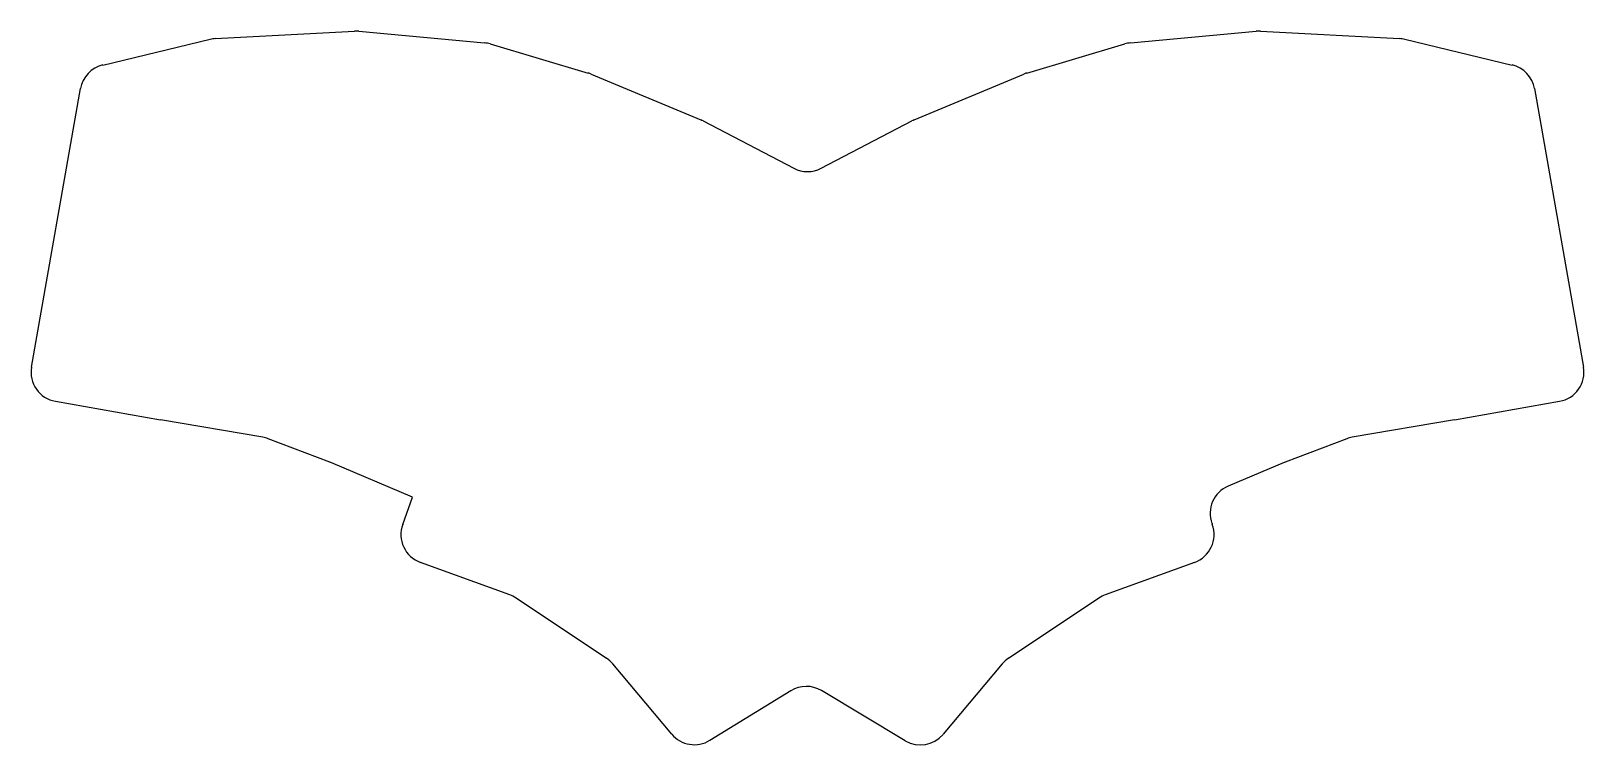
# Model space of a CAD drawing. Header units: millimetres. Extents: x 69 to 331, y -184 to -63.
import ezdxf

# ---------------------------------------------------------------- set-up
doc = ezdxf.new("R2010")
doc.units = ezdxf.units.MM

msp = doc.modelspace()

# ---------------------------------------------------------------- linework, layer by layer
for p, q in [((80.79, -68.77), (98.9, -64.43)), ((99.79, -64.3), (123.28, -63.05)), ((124.01, -63.06), (145.25, -65.04)), ((146.21, -65.22), (162.77, -70.13)), ((236.81, -70.13), (253.37, -65.22)), ((254.33, -65.04), (275.58, -63.06)), ((276.31, -63.05), (299.79, -64.3)), ((300.69, -64.43), (318.79, -68.77)), ((163.28, -70.31), (181.77, -78.03)), ((217.81, -78.03), (236.3, -70.31)), ((68.75, -119.76), (77.04, -72.76)), ((322.55, -72.76), (330.83, -119.76)), ((182.16, -78.21), (197.48, -86.19)), ((202.1, -86.19), (217.42, -78.21)), ((72.8, -125.55), (90.52, -128.67)), ((309.06, -128.67), (326.78, -125.55)), ((107.79, -131.62), (90.54, -128.68)), ((309.04, -128.68), (291.79, -131.62)), ((119.13, -135.83), (108.73, -131.88)), ((290.85, -131.88), (280.45, -135.83)), ((133.11, -141.73), (119.3, -135.9)), ((280.28, -135.9), (270.85, -139.88)), ((131.44, -146.34), (133.11, -141.73)), ((268.1, -146.2), (268.15, -146.34)), ((149.51, -158.24), (134.42, -152.75)), ((265.16, -152.75), (250.07, -158.24)), ((165.86, -168.95), (150.57, -158.77)), ((249.01, -158.77), (233.73, -168.95)), ((176.86, -181.75), (166.92, -169.9)), ((232.67, -169.9), (222.69, -181.78)), ((196.96, -174.43), (183.3, -182.8)), ((216.29, -182.86), (202.14, -174.4))]:
    msp.add_line(p, q)
for centre, start, end in [((100.06, -69.3), 93.0634, 103.4679), ((123.54, -68.04), 84.6904, 93.0634), ((144.79, -70.01), 73.4971, 84.6904), ((254.79, -70.01), 95.3096, 106.5029), ((276.04, -68.04), 86.9366, 95.3096), ((299.52, -69.3), 76.5321, 86.9366), ((81.96, -73.63), 103.4679, 170), ((161.35, -74.92), 67.3467, 73.4971), ((238.23, -74.92), 106.5029, 112.6533), ((317.62, -73.63), 10, 76.5321), ((179.85, -82.64), 62.4599, 67.3467), ((219.74, -82.64), 112.6533, 117.5401), ((199.79, -81.76), 242.4599, 297.5401), ((73.67, -120.63), 170, 260), ((325.91, -120.63), 280, 10), ((91.39, -123.75), 260, 260.3183), ((308.2, -123.75), 279.6817, 280), ((106.95, -136.55), 69.1699, 80.3183), ((292.63, -136.55), 99.6817, 110.8301), ((117.36, -140.51), 67.1026, 69.1699), ((282.23, -140.51), 110.8301, 112.8974), ((272.79, -144.49), 112.8974, 200), ((136.13, -148.05), 160, 250), ((263.45, -148.05), 290, 20), ((147.8, -162.94), 56.3564, 70), ((251.78, -162.94), 110, 123.6436), ((163.09, -173.11), 40, 56.3564), ((236.5, -173.11), 123.6436, 140), ((199.58, -178.69), 59.1158, 121.5056), ((180.69, -178.53), 220, 301.5056), ((218.86, -178.57), 239.1158, 320)]:
    msp.add_arc(centre, 5, start, end)

doc.saveas('drawing.dxf')
